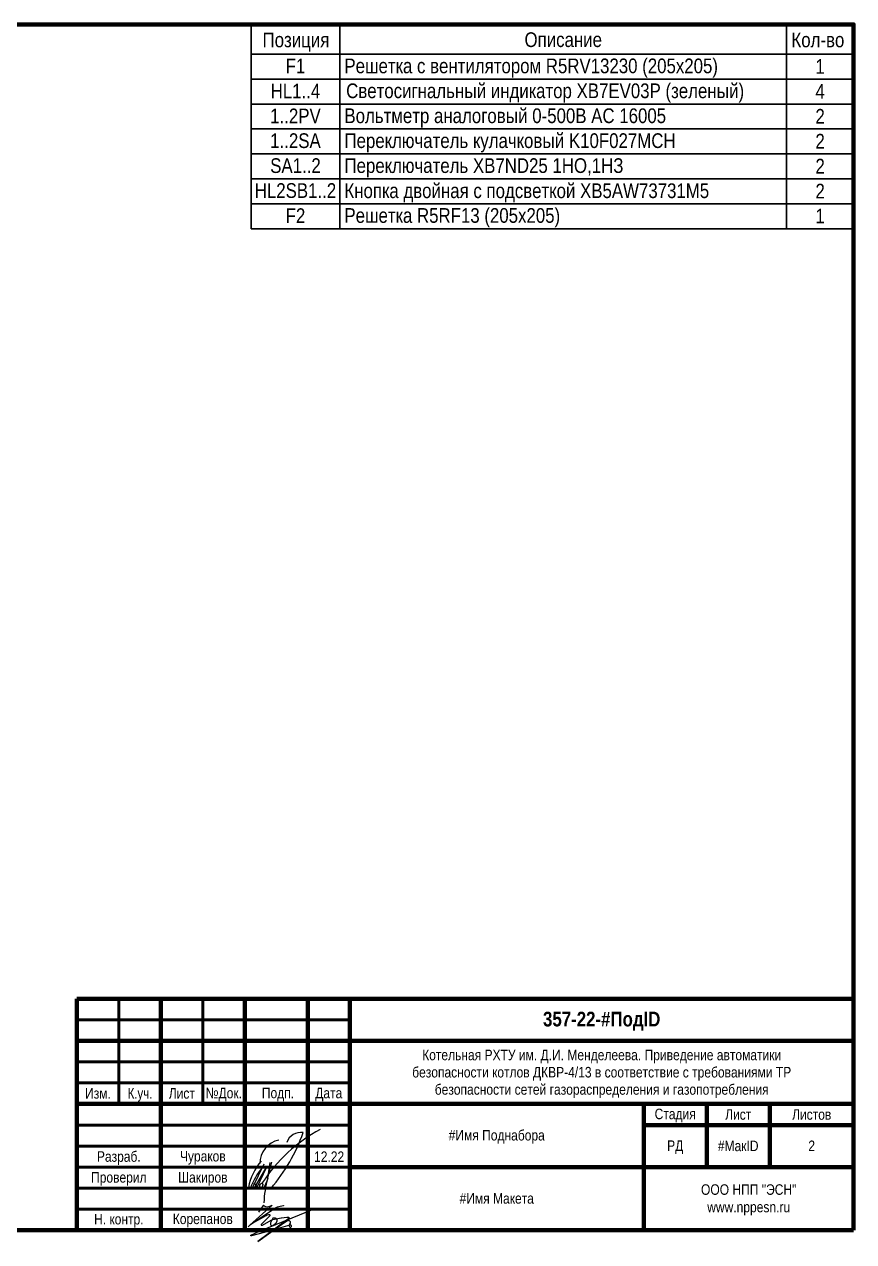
# Model space of a CAD drawing. Header units: millimetres. Extents: x -6000 to 26000, y -6000 to 26000.
# Drawn here: x 217.5 to 415, y -4258.1 to -3968.4 of the extents above; entities that cross this region are included whole.
import ezdxf

# ---------------------------------------------------------------- set-up
doc = ezdxf.new("R2010")
doc.units = ezdxf.units.MM
doc.header["$MEASUREMENT"] = 0
for name, color, linetype, lineweight in [('0_Ном._пера__1', 7, 'Continuous', 15), ('0_Ном._пера__241', 7, 'Continuous', 50), ('0_Ном._пера__246', 7, 'Continuous', 100), ('2D - Общий_Ном._пера__21', 7, 'Continuous', 30), ('Аннотация - Текст_Ном._пера__1', 7, 'Continuous', 15)]:
    doc.layers.add(name, color=color, linetype=linetype, lineweight=lineweight)
doc.layers.add('0_Ном._пера__9', color=7, linetype='Continuous', lineweight=15, true_color=0x3dad99)
doc.styles.add('СГЕНЕРИР_СТИЛЬ_1', font='ARIALN.TTF')
doc.styles.add('СГЕНЕРИР_СТИЛЬ_4', font='ARIALN.TTF')

msp = doc.modelspace()

# ---------------------------------------------------------------- linework, layer by layer
at = {"layer": '0_Ном._пера__241', "color": 7, "linetype": 'Continuous', "lineweight": 50}
for p, q in [((240, -4200.36), (240, -4225.36)), ((260, -4200.36), (260, -4225.36)), ((230, -4205.36), (295, -4205.36)), ((230, -4215.36), (295, -4215.36)), ((295, -4220.36), (230, -4220.36)), ((295, -4230.36), (230, -4230.36)), ((295, -4235.36), (230, -4235.36)), ((295, -4240.36), (230, -4240.36)), ((295, -4245.36), (230, -4245.36)), ((295, -4250.36), (230, -4250.36))]:
    msp.add_line(p, q, dxfattribs=at)
at = {"layer": '0_Ном._пера__246', "color": 7, "linetype": 'Continuous', "lineweight": 100}
for p, q in [((415, -4200.36), (230, -4200.36)), ((230, -4200.36), (230, -4255.36)), ((250, -4200.36), (250, -4255.36)), ((270, -4200.36), (270, -4255.36)), ((285, -4200.36), (285, -4255.36)), ((295, -4200.36), (295, -4255.36)), ((415, -4210.36), (230, -4210.36)), ((415, -4225.36), (230, -4225.36)), ((365, -4255.36), (365, -4225.36)), ((380, -4225.36), (380, -4240.36)), ((395, -4225.36), (395, -4240.36)), ((415, -4230.36), (365, -4230.36)), ((415, -4240.36), (295, -4240.36))]:
    msp.add_line(p, q, dxfattribs=at)
at = {"layer": '0_Ном._пера__246', "color": 7, "linetype": 'Continuous', "lineweight": 100, "flags": 128}
msp.add_lwpolyline([(415, -4255.36), (415, -3968.36), (20, -3968.36), (20, -4255.36)], close=True, dxfattribs=at)
at = {"layer": '0_Ном._пера__9', "color": 135, "linetype": 'Continuous', "lineweight": 15, "true_color": 0x3dad99}
for p, q in [((275.49, -4243), (276.47, -4239.24)), ((274.54, -4239.71), (271.86, -4245.25)), ((272.35, -4245.35), (275.1, -4240.57)), ((275.1, -4240.57), (272.84, -4245.25)), ((275.49, -4243), (276.07, -4239.26)), ((273.33, -4245.35), (273.51, -4245.03)), ((274.27, -4244.42), (274.13, -4245.46)), ((274.53, -4245.51), (275.27, -4243.77))]:
    msp.add_line(p, q, dxfattribs=at)
at = {"layer": '0_Ном._пера__9', "color": 135, "linetype": 'Continuous', "lineweight": 15, "true_color": 0x3dad99, "flags": 128}
for points in [[(273.37, -4251.12), (274.48, -4249.49, -0.414214), (274.51, -4249.48), (274.64, -4249.57, 0.267949), (275.98, -4249.67), (276.48, -4249.43, -0.775573), (276.51, -4249.46), (271.17, -4254.21), (270.81, -4254.56), (270.95, -4254.41, 0.030067), (271.39, -4254.04), (276.91, -4250.35, -0.091908), (278.11, -4249.77), (279.12, -4249.5, -0.933541), (279.19, -4249.62)], [(271.87, -4253.73), (275.11, -4251.89, -0.08719), (275.64, -4251.66), (275.75, -4251.63, -0.702393), (275.98, -4251.97), (273.94, -4254, 0.136086), (273.9, -4254.1, 0.443716), (274.02, -4254.24), (274.18, -4254.24, 0.161222), (274.25, -4254.22), (276.29, -4253.02, -0.026522), (276.38, -4252.95, -0.768791), (276.46, -4253.03), (276.23, -4253.46, 0.105043), (276.11, -4253.88, 0.43472), (276.54, -4254.34, 0.16132), (276.66, -4254.3), (277.28, -4253.84, 0.102211), (277.56, -4253.52), (277.58, -4253.48, -0.023478), (277.62, -4253.42, 0.197304), (277.75, -4252.87, 0.161257), (277.69, -4252.76, 0.094433), (277.46, -4252.6), (277.44, -4252.6, 0.083774), (277.2, -4252.54, 0.05387), (276.8, -4252.56, 0.985858), (276.69, -4252.88), (278.65, -4252.44, -0.027151), (278.73, -4252.43), (280.02, -4252.28, -0.046388), (280.15, -4252.28), (280.38, -4252.3, -0.65616), (280.5, -4252.65), (273.14, -4258.13), (279.32, -4253.63), (280.16, -4253.08), (280.27, -4253.06, -0.038414), (280.38, -4253.05), (280.48, -4253.05), (280.5, -4253.06, -0.402341), (280.8, -4253.66, 0.020676), (280.78, -4253.72), (280.55, -4254.1, 0.467701), (280.83, -4254.7, 0.131652), (281.07, -4254.62, 0.726247), (280.97, -4254.24), (280.88, -4254.23, 0.115506), (280.74, -4254.24), (274.6, -4255.96), (271.6, -4256.78), (271.48, -4256.78, -0.747293), (271.44, -4256.62), (273.5, -4255.64), (286.93, -4250.17)]]:
    msp.add_lwpolyline(points, format="xyb", dxfattribs=at)
at = {"layer": '0_Ном._пера__9', "color": 135, "linetype": 'Continuous', "lineweight": 15, "true_color": 0x3dad99}
for centre, radius, start, end in [((306.41, -4265.19), 38.51, 118.6981, 146.8966), ((243.78, -4217.86), 42.61, 319.6537, 340.3805), ((283.34, -4235.64), 3.52, 80.6082, 161.7985), ((279.27, -4239.5), 5.66, 101.6434, 180.3746), ((283.79, -4247.6), 13.12, 138.6736, 169.7126), ((286.05, -4250.6), 15.59, 139.9163, 160.3208), ((272.19, -4245.05), 0.668, 353.3227, 96.6773), ((273.35, -4244.75), 0.661, 268.7016, 341.1724), ((296.11, -4249.24), 21.55, 163.167, 179.0964)]:
    msp.add_arc(centre, radius, start, end, dxfattribs=at)
msp.add_ellipse((273.9, -4244.82), major_axis=(0.248, 0.662), ratio=0.421875, dxfattribs=at)
at = {"layer": '2D - Общий_Ном._пера__21', "color": 7, "linetype": 'Continuous', "lineweight": 30}
for p, q in [((271.49, -3968.36), (271.49, -4017.01)), ((271.49, -3968.36), (415, -3968.36)), ((292.66, -3968.36), (292.66, -4017.01)), ((399.02, -3968.36), (399.02, -4016.93)), ((415, -3968.36), (415, -4016.93)), ((271.49, -3975.46), (415, -3975.46)), ((271.49, -3981.4), (415, -3981.4)), ((271.49, -3987.33), (415, -3987.33)), ((271.49, -3993.27), (415, -3993.27)), ((271.49, -3999.21), (415, -3999.21)), ((271.49, -4005.14), (415, -4005.14)), ((271.49, -4011.08), (415, -4011.08)), ((271.49, -4017.01), (415, -4017.01))]:
    msp.add_line(p, q, dxfattribs=at)

# ---------------------------------------------------------------- texts
at = {"layer": '0_Ном._пера__1', "color": 7, "linetype": 'Continuous', "lineweight": 15, "attachment_point": 5}
for s, insert, char_height, style in [('\\A1;{\\pqc;\\fArial Narrow|b1|i0|c204|p34;357-22\\fArial Narrow|b1|i0|c204|p34;-\\fArial Narrow|b1|i0|c204|p34;#ПодID}', (355, -4205.65), 3.5, 'СГЕНЕРИР_СТИЛЬ_4'), ('\\A1;{\\pqc;\\fArial Narrow|b0|i0|c204|p34;Изм.}', (235.04, -4222.85), 2.5, 'СГЕНЕРИР_СТИЛЬ_1'), ('\\A1;{\\W0.950000x;\\pqc;\\fArial Narrow|b0|i0|c204|p34;К.уч.}', (245.04, -4223.19), 2.5, 'СГЕНЕРИР_СТИЛЬ_1'), ('\\A1;{\\pqc;\\fArial Narrow|b0|i0|c204|p34;Лист}', (255, -4222.85), 2.5, 'СГЕНЕРИР_СТИЛЬ_1'), ('\\A1;{\\pqc;\\fArial Narrow|b0|i0|c204|p34;№Док.}', (265, -4223.12), 2.5, 'СГЕНЕРИР_СТИЛЬ_1'), ('\\A1;{\\pqc;\\fArial Narrow|b0|i0|c204|p34; Подп.}', (277.5, -4223.09), 2.5, 'СГЕНЕРИР_СТИЛЬ_1'), ('\\A1;{\\pqc;\\fArial Narrow|b0|i0|c204|p34;Дата}', (290, -4223.12), 2.5, 'СГЕНЕРИР_СТИЛЬ_1'), ('\\A1;{\\pqc;\\fArial Narrow|b0|i0|c204|p34;Стадия}', (372.5, -4228.09), 2.5, 'СГЕНЕРИР_СТИЛЬ_1'), ('\\A1;{\\pqc;\\fArial Narrow|b0|i0|c204|p34;Лист}', (387.5, -4227.87), 2.5, 'СГЕНЕРИР_СТИЛЬ_1'), ('\\A1;{\\pqc;\\fArial Narrow|b0|i0|c204|p34;Листов}', (405, -4227.87), 2.5, 'СГЕНЕРИР_СТИЛЬ_1'), ('\\A1;{\\pqc;\\fArial Narrow|b0|i0|c204|p34;#Имя Поднабора}', (330, -4233.17), 2.5, 'СГЕНЕРИР_СТИЛЬ_1'), ('\\A1;{\\pqc;\\fArial Narrow|b0|i0|c204|p34;РД}', (372.5, -4235.64), 2.5, 'СГЕНЕРИР_СТИЛЬ_1'), ('\\A1;{\\pqc;\\fArial Narrow|b0|i0|c204|p34;#МакID}', (387.5, -4235.35), 2.5, 'СГЕНЕРИР_СТИЛЬ_1'), ('\\A1;{\\pqc;\\fArial Narrow|b0|i0|c204|p34;#Имя Макета}', (330, -4247.85), 2.5, 'СГЕНЕРИР_СТИЛЬ_1')]:
    msp.add_mtext(s, dxfattribs=dict(at, insert=insert, char_height=char_height, style=style))
at = {"layer": '0_Ном._пера__1', "color": 7, "linetype": 'Continuous', "lineweight": 15, "insert": (355, -4218.17), "char_height": 2.5, "width": 102.1134, "attachment_point": 5, "line_spacing_factor": 0.984993, "style": 'СГЕНЕРИР_СТИЛЬ_1'}
msp.add_mtext('\\A1;{\\pqc;\\fArial Narrow|b0|i0|c204|p34;Котельная РХТУ им. Д.И. Менделеева. Приведение автоматики безопасности котлов ДКВР-4/13 в соответствие с требованиями ТР безопасности сетей газораспределения и газопотребления}', dxfattribs=at)
at = {"layer": '0_Ном._пера__1', "color": 7, "linetype": 'Continuous', "lineweight": 15, "insert": (390, -4248.18), "char_height": 2.5, "attachment_point": 5, "line_spacing_factor": 0.996855, "style": 'СГЕНЕРИР_СТИЛЬ_1'}
msp.add_mtext('\\A1;{\\pqc;\\fArial Narrow|b0|i0|c204|p34;ООО НПП "ЭСН"\\P\\pqc;\\fArial Narrow|b0|i0|c204|p34;www.nppesn.ru}', dxfattribs=at)
at = {"layer": 'Аннотация - Текст_Ном._пера__1', "color": 7, "linetype": 'Continuous', "lineweight": 15, "style": 'СГЕНЕРИР_СТИЛЬ_1'}
for s, insert, char_height, attachment_point in [('\\A1;{\\pqc;\\fArial Narrow|b0|i0|c204|p34;Позиция}', (282.18, -3970.32), 3.5, 2), ('\\A1;{\\pqc;\\fArial Narrow|b0|i0|c204|p34;Описание}', (345.84, -3970.26), 3.5, 2), ('\\A1;{\\pqc;\\fArial Narrow|b0|i0|c204|p34;Кол\\fArial Narrow|b0|i0|c204|p34;-во}', (406.48, -3970.32), 3.5, 2), ('\\A1;{\\pqc;\\fArial Narrow|b0|i0|c204|p34;F1}', (282.07, -3976.54), 3.5, 2), ('\\A1;{\\pql;\\fArial Narrow|b0|i0|c204|p34;Решетка с вентилятором R5RV13230\\fArial Narrow|b0|i0|c204|p34; \\fArial Narrow|b0|i0|c204|p34;(205х205)}', (293.73, -3976.5), 3.5, 1), ('\\A1;{\\pqc;\\fArial Narrow|b0|i0|c204|p34;1}', (407.01, -3976.63), 3.5, 2), ('\\A1;{\\pqc;\\fArial Narrow|b0|i0|c204|p34;HL1..4}', (282.07, -3982.48), 3.5, 2), ('\\A1;{\\pqc;\\fArial Narrow|b0|i0|c204|p34;Светосигнальный индикатор XB7EV03P (зеленый)}', (341.53, -3982.43), 3.5, 2), ('\\A1;{\\pqc;\\fArial Narrow|b0|i0|c204|p34;4}', (407.01, -3982.58), 3.5, 2), ('\\A1;{\\pqc;\\fArial Narrow|b0|i0|c204|p34;1..2PV}', (282.07, -3988.41), 3.5, 2), ('\\A1;{\\pql;\\fArial Narrow|b0|i0|c204|p34;Вольтметр аналоговый 0-500В AC 16005}', (293.73, -3988.37), 3.5, 1), ('\\A1;{\\pqc;\\fArial Narrow|b0|i0|c204|p34;2}', (407.01, -3988.51), 3.5, 2), ('\\A1;{\\pqc;\\fArial Narrow|b0|i0|c204|p34;1..2SA}', (282.07, -3994.3), 3.5, 2), ('\\A1;{\\pql;\\fArial Narrow|b0|i0|c204|p34;Переключатель кулачковый K10F027MCH}', (293.73, -3994.3), 3.5, 1), ('\\A1;{\\pqc;\\fArial Narrow|b0|i0|c204|p34;2}', (407.01, -3994.43), 3.5, 2), ('\\A1;{\\pqc;\\fArial Narrow|b0|i0|c204|p34;SA1..2}', (282.07, -4000.24), 3.5, 2), ('\\A1;{\\pql;\\fArial Narrow|b0|i0|c204|p34;Переключатель XB7ND25 1НО,1НЗ}', (293.73, -4000.24), 3.5, 1), ('\\A1;{\\pqc;\\fArial Narrow|b0|i0|c204|p34;2}', (407.01, -4000.37), 3.5, 2), ('\\A1;{\\pqc;\\fArial Narrow|b0|i0|c204|p34;HL2SB1..2}', (282.07, -4006.17), 3.5, 2), ('\\A1;{\\pql;\\fArial Narrow|b0|i0|c204|p34;Кнопка двойная с подсветкой XB5AW73731\\fArial Narrow|b0|i0|c204|p34;M\\fArial Narrow|b0|i0|c204|p34;5}', (293.73, -4006.22), 3.5, 1), ('\\A1;{\\pqc;\\fArial Narrow|b0|i0|c204|p34;2}', (407.01, -4006.31), 3.5, 2), ('\\A1;{\\pqc;\\fArial Narrow|b0|i0|c204|p34;F2}', (282.07, -4012.16), 3.5, 2), ('\\A1;{\\pql;\\fArial Narrow|b0|i0|c204|p34;Решетка R5RF13\\fArial Narrow|b0|i0|c204|p34; (205х205)}', (293.73, -4012.11), 3.5, 1), ('\\A1;{\\pqc;\\fArial Narrow|b0|i0|c204|p34;1}', (407.01, -4012.24), 3.5, 2), ('\\A1;{\\pqc;\\fArial Narrow|b0|i0|c204|p34;2}', (405, -4234.07), 2.5, 2), ('\\A1;{\\pqc;\\fArial Narrow|b0|i0|c204|p34;Разраб.}', (240, -4236.61), 2.5, 2), ('\\A1;{\\pqc;\\fArial Narrow|b0|i0|c204|p34;Чураков}', (260, -4236.53), 2.5, 2), ('\\A1;{\\pqc;\\fArial Narrow|b0|i0|c204|p34;12.22}', (290.08, -4236.66), 2.5, 2), ('\\A1;{\\pqc;\\fArial Narrow|b0|i0|c204|p34;Проверил}', (240, -4241.57), 2.5, 2), ('\\A1;{\\pqc;\\fArial Narrow|b0|i0|c204|p34;Шакиров}', (260, -4241.57), 2.5, 2), ('\\A1;{\\pqc;\\fArial Narrow|b0|i0|c204|p34;Н. контр.}', (240, -4251.52), 2.5, 2), ('\\A1;{\\pqc;\\fArial Narrow|b0|i0|c204|p34;Корепанов}', (260, -4251.44), 2.5, 2)]:
    msp.add_mtext(s, dxfattribs=dict(at, insert=insert, char_height=char_height, attachment_point=attachment_point))

doc.saveas('drawing.dxf')
